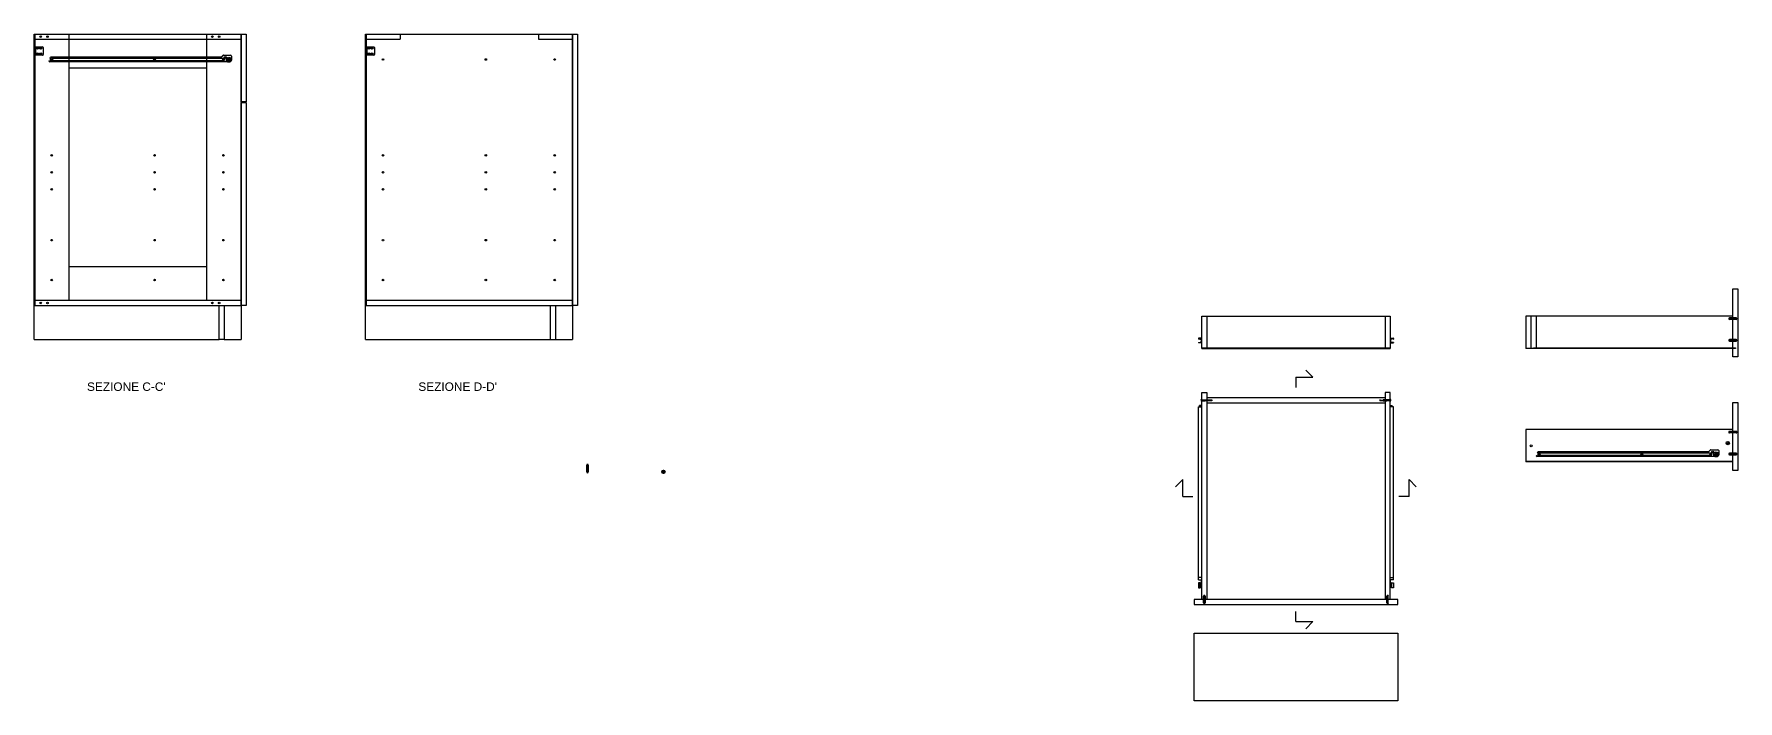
# Model space of a CAD drawing. Header units: millimetres. Extents: x 1119 to 3084, y 2048 to 2389.
# Drawn here: x 2582 to 3084, y 2096 to 2293 of the extents above; entities that cross this region are included whole.
import ezdxf

# ---------------------------------------------------------------- set-up
doc = ezdxf.new("R2010")
doc.units = ezdxf.units.MM
for name, color, linetype in [('ANNOTATION', 1, 'Continuous'), ('CASSETTI E ANTE', 150, 'Continuous'), ('CERNIERE E GIUNZIONI', 3, 'Continuous'), ('LINEE DI SEZIONE', 6, 'Continuous'), ('STRUTTURA', 7, 'Continuous')]:
    doc.layers.add(name, color=color, linetype=linetype)
doc.styles.get("Standard").update_dxf_attribs({"font": 'arial.ttf'})

msp = doc.modelspace()

# ---------------------------------------------------------------- linework, layer by layer
at = {"layer": 'CASSETTI E ANTE'}
for p, q in [((2642.87, 2292.59), (2644.37, 2292.59)), ((2642.87, 2272.59), (2642.87, 2292.59)), ((2644.37, 2292.59), (2644.37, 2272.59)), ((2740.5, 2292.59), (2742, 2292.59)), ((2740.5, 2212.59), (2740.5, 2292.59)), ((2742, 2292.59), (2742, 2212.59)), ((2644.37, 2272.59), (2642.87, 2272.59)), ((2642.87, 2212.59), (2642.87, 2272.39)), ((2642.87, 2272.39), (2644.37, 2272.39)), ((2644.37, 2272.39), (2644.37, 2212.59)), ((3082.46, 2217.46), (3083.96, 2217.46)), ((3082.46, 2200.16), (3082.46, 2217.46)), ((3083.96, 2217.46), (3083.96, 2197.46)), ((2644.37, 2212.59), (2642.87, 2212.59)), ((2742, 2212.59), (2740.5, 2212.59)), ((2925.97, 2199.96), (2925.97, 2209.46)), ((2925.97, 2209.46), (2981.47, 2209.46)), ((2927.47, 2209.46), (2927.47, 2200.16)), ((2979.97, 2209.46), (2979.97, 2200.16)), ((2981.47, 2209.46), (2981.47, 2199.96)), ((3082.46, 2209.46), (3021.46, 2209.46)), ((3021.46, 2209.46), (3021.46, 2199.96)), ((3022.96, 2209.46), (3022.96, 2199.96)), ((3024.46, 2209.46), (3024.46, 2200.16)), ((2925.97, 2200.16), (2981.47, 2200.16)), ((2925.97, 2199.96), (2981.47, 2199.96)), ((3083.21, 2199.96), (3021.46, 2199.96)), ((3023.71, 2200.16), (3083.21, 2200.16)), ((3023.71, 2200.16), (3023.71, 2199.96)), ((3082.46, 2197.46), (3082.46, 2199.96)), ((3083.21, 2200.16), (3083.21, 2199.96)), ((3083.96, 2197.46), (3082.46, 2197.46)), ((2925.97, 2125.92), (2925.97, 2186.92)), ((2925.97, 2186.92), (2927.47, 2186.92)), ((2927.47, 2186.92), (2927.47, 2125.92)), ((2979.97, 2185.42), (2927.47, 2185.42)), ((2981.47, 2186.92), (2979.97, 2186.92)), ((2979.97, 2186.92), (2979.97, 2125.92)), ((2981.47, 2125.92), (2981.47, 2186.92)), ((2927.47, 2183.92), (2979.97, 2183.92)), ((3082.46, 2164), (3082.46, 2184)), ((3082.46, 2184), (3083.96, 2184)), ((3083.96, 2184), (3083.96, 2164)), ((3082.46, 2176), (3021.46, 2176)), ((3021.46, 2176), (3021.46, 2166.5)), ((3021.46, 2166.7), (3082.46, 2166.7)), ((3082.46, 2166.5), (3021.46, 2166.5)), ((3083.96, 2164), (3082.46, 2164)), ((2983.72, 2125.92), (2923.72, 2125.92)), ((2923.72, 2125.92), (2923.72, 2124.42)), ((2923.72, 2124.42), (2983.72, 2124.42)), ((2983.72, 2124.42), (2983.72, 2125.92))]:
    msp.add_line(p, q, dxfattribs=at)
msp.add_lwpolyline([(2923.72, 2096.04), (2923.72, 2116.04), (2983.72, 2116.04), (2983.72, 2096.04)], close=True, dxfattribs=at)
at = {"layer": 'CERNIERE E GIUNZIONI'}
for p, q in [((2582.07, 2288.84), (2584.32, 2288.84)), ((2584.32, 2286.34), (2582.07, 2286.34)), ((2582.17, 2288.84), (2582.17, 2286.34)), ((2582.17, 2288.44), (2582.22, 2288.44)), ((2582.17, 2287.59), (2582.17, 2287.74)), ((2582.17, 2287.44), (2582.19, 2287.44)), ((2582.18, 2287.76), (2582.18, 2287.76)), ((2582.19, 2287.74), (2582.22, 2287.74)), ((2582.22, 2288.34), (2582.22, 2286.44)), ((2582.27, 2288.39), (2582.27, 2286.39)), ((2582.29, 2287.89), (2582.27, 2287.83)), ((2582.29, 2287.29), (2582.27, 2287.34)), ((2582.29, 2287.89), (2582.29, 2287.29)), ((2583.71, 2288.62), (2583.64, 2288.54)), ((2583.64, 2288.54), (2583.75, 2288.44)), ((2583.64, 2288.54), (2583.82, 2288.44)), ((2583.64, 2288.33), (2583.75, 2288.44)), ((2583.64, 2288.33), (2583.82, 2288.44)), ((2583.71, 2288.26), (2583.64, 2288.33)), ((2583.71, 2286.92), (2583.64, 2286.84)), ((2583.64, 2286.84), (2583.75, 2286.74)), ((2583.64, 2286.84), (2583.82, 2286.74)), ((2583.64, 2286.63), (2583.75, 2286.74)), ((2583.64, 2286.63), (2583.82, 2286.74)), ((2583.71, 2286.56), (2583.64, 2286.63)), ((2583.71, 2288.62), (2583.82, 2288.51)), ((2583.71, 2288.62), (2583.82, 2288.44)), ((2583.82, 2288.44), (2583.71, 2288.26)), ((2583.71, 2288.26), (2583.82, 2288.37)), ((2583.71, 2286.92), (2583.82, 2286.81)), ((2583.82, 2286.74), (2583.71, 2286.92)), ((2583.71, 2286.56), (2583.82, 2286.74)), ((2583.71, 2286.56), (2583.82, 2286.67)), ((2583.75, 2288.44), (2583.82, 2288.44)), ((2583.75, 2286.74), (2583.82, 2286.74)), ((2583.82, 2288.51), (2583.92, 2288.62)), ((2583.92, 2288.62), (2583.82, 2288.44)), ((2583.82, 2288.44), (2583.99, 2288.54)), ((2583.82, 2288.51), (2583.82, 2288.37)), ((2583.82, 2288.44), (2583.99, 2288.33)), ((2583.82, 2288.44), (2583.92, 2288.26)), ((2583.82, 2288.44), (2583.89, 2288.44)), ((2583.82, 2288.37), (2583.92, 2288.26)), ((2583.82, 2286.81), (2583.92, 2286.92)), ((2583.82, 2286.74), (2583.92, 2286.92)), ((2583.82, 2286.74), (2583.99, 2286.84)), ((2583.82, 2286.67), (2583.82, 2286.81)), ((2583.92, 2286.56), (2583.82, 2286.74)), ((2583.82, 2286.74), (2583.99, 2286.63)), ((2583.82, 2286.74), (2583.89, 2286.74)), ((2583.82, 2286.67), (2583.92, 2286.56)), ((2583.89, 2288.44), (2583.99, 2288.54)), ((2583.89, 2288.44), (2583.99, 2288.33)), ((2583.89, 2286.74), (2583.99, 2286.84)), ((2583.89, 2286.74), (2583.99, 2286.63)), ((2583.92, 2288.62), (2583.99, 2288.54)), ((2583.92, 2288.26), (2583.99, 2288.33)), ((2583.92, 2286.92), (2583.99, 2286.84)), ((2583.92, 2286.56), (2583.99, 2286.63)), ((2584.57, 2288.59), (2584.57, 2286.59)), ((2586.3, 2284.69), (2586.23, 2284.62)), ((2586.23, 2284.62), (2586.47, 2284.38)), ((2586.52, 2284.48), (2586.3, 2284.69)), ((2586.57, 2285.55), (2586.71, 2285.8)), ((2586.65, 2285.5), (2586.57, 2285.55)), ((2586.77, 2285.7), (2586.65, 2285.5)), ((2586.65, 2285.5), (2586.65, 2284.48)), ((2636.96, 2285.8), (2586.71, 2285.8)), ((2636.96, 2285.7), (2586.77, 2285.7)), ((2586.96, 2285.27), (2586.89, 2285.19)), ((2586.89, 2285.19), (2587, 2285.09)), ((2586.89, 2285.19), (2587.07, 2285.09)), ((2586.89, 2284.98), (2587, 2285.09)), ((2586.89, 2284.98), (2587.07, 2285.09)), ((2586.96, 2284.91), (2586.89, 2284.98)), ((2586.96, 2285.27), (2587.07, 2285.16)), ((2587.07, 2285.09), (2586.96, 2285.27)), ((2586.96, 2284.91), (2587.07, 2285.09)), ((2586.96, 2284.91), (2587.07, 2285.02)), ((2587, 2285.09), (2587.07, 2285.09)), ((2637.67, 2285.39), (2587.07, 2285.39)), ((2587.07, 2285.16), (2587.17, 2285.27)), ((2587.07, 2285.09), (2587.17, 2285.27)), ((2587.07, 2285.09), (2587.24, 2285.19)), ((2587.07, 2285.02), (2587.07, 2285.16)), ((2587.17, 2284.91), (2587.07, 2285.09)), ((2587.07, 2285.09), (2587.24, 2284.98)), ((2587.07, 2285.09), (2587.14, 2285.09)), ((2587.07, 2285.02), (2587.17, 2284.91)), ((2587.07, 2284.79), (2637.67, 2284.79)), ((2587.14, 2285.09), (2587.24, 2285.19)), ((2587.14, 2285.09), (2587.24, 2284.98)), ((2587.17, 2285.27), (2587.24, 2285.19)), ((2587.17, 2284.91), (2587.24, 2284.98)), ((2617.26, 2285.27), (2617.19, 2285.19)), ((2617.19, 2285.19), (2617.3, 2285.09)), ((2617.19, 2285.19), (2617.37, 2285.09)), ((2617.19, 2284.98), (2617.3, 2285.09)), ((2617.19, 2284.98), (2617.37, 2285.09)), ((2617.26, 2284.91), (2617.19, 2284.98)), ((2617.26, 2285.27), (2617.37, 2285.16)), ((2617.37, 2285.09), (2617.26, 2285.27)), ((2617.26, 2284.91), (2617.37, 2285.09)), ((2617.26, 2284.91), (2617.37, 2285.02)), ((2617.3, 2285.09), (2617.37, 2285.09)), ((2617.37, 2285.16), (2617.47, 2285.27)), ((2617.37, 2285.09), (2617.47, 2285.27)), ((2617.37, 2285.09), (2617.54, 2285.19)), ((2617.37, 2285.02), (2617.37, 2285.16)), ((2617.47, 2284.91), (2617.37, 2285.09)), ((2617.37, 2285.09), (2617.54, 2284.98)), ((2617.37, 2285.09), (2617.44, 2285.09)), ((2617.37, 2285.02), (2617.47, 2284.91)), ((2617.44, 2285.09), (2617.54, 2285.19)), ((2617.44, 2285.09), (2617.54, 2284.98)), ((2617.47, 2285.27), (2617.54, 2285.19)), ((2617.47, 2284.91), (2617.54, 2284.98)), ((2637.45, 2286.29), (2636.96, 2285.8)), ((2636.96, 2285.7), (2637.03, 2285.72)), ((2637.03, 2285.72), (2637.52, 2286.21)), ((2637.56, 2285.27), (2637.49, 2285.19)), ((2637.49, 2285.19), (2637.6, 2285.09)), ((2637.49, 2285.19), (2637.67, 2285.09)), ((2637.49, 2284.98), (2637.6, 2285.09)), ((2637.49, 2284.98), (2637.67, 2285.09)), ((2637.56, 2284.91), (2637.49, 2284.98)), ((2637.56, 2285.27), (2637.67, 2285.16)), ((2637.67, 2285.09), (2637.56, 2285.27)), ((2637.56, 2284.91), (2637.67, 2285.09)), ((2637.56, 2284.91), (2637.67, 2285.02)), ((2637.6, 2285.09), (2637.67, 2285.09)), ((2637.65, 2286.36), (2639.78, 2286.36)), ((2637.65, 2286.36), (2637.65, 2286.26)), ((2637.67, 2285.16), (2637.77, 2285.27)), ((2637.67, 2285.09), (2637.77, 2285.27)), ((2637.67, 2285.09), (2637.84, 2285.19)), ((2637.67, 2285.02), (2637.67, 2285.16)), ((2637.77, 2284.91), (2637.67, 2285.09)), ((2637.67, 2285.09), (2637.84, 2284.98)), ((2637.67, 2285.09), (2637.74, 2285.09)), ((2637.67, 2285.02), (2637.77, 2284.91)), ((2637.74, 2285.09), (2637.84, 2285.19)), ((2637.74, 2285.09), (2637.84, 2284.98)), ((2637.77, 2285.27), (2637.84, 2285.19)), ((2637.77, 2284.91), (2637.84, 2284.98)), ((2640.03, 2286.11), (2640.03, 2285.02)), ((2679.7, 2288.84), (2681.95, 2288.84)), ((2681.95, 2286.34), (2679.7, 2286.34)), ((2679.8, 2288.84), (2679.8, 2286.34)), ((2679.8, 2288.44), (2679.85, 2288.44)), ((2679.8, 2287.59), (2679.8, 2287.74)), ((2679.8, 2287.44), (2679.82, 2287.44)), ((2679.81, 2287.76), (2679.81, 2287.76)), ((2679.82, 2287.74), (2679.85, 2287.74)), ((2679.85, 2288.34), (2679.85, 2286.44)), ((2679.9, 2288.39), (2679.9, 2286.39)), ((2679.92, 2287.89), (2679.9, 2287.83)), ((2679.92, 2287.29), (2679.9, 2287.34)), ((2679.92, 2287.89), (2679.92, 2287.29)), ((2681.34, 2288.62), (2681.27, 2288.54)), ((2681.27, 2288.54), (2681.38, 2288.44)), ((2681.27, 2288.54), (2681.45, 2288.44)), ((2681.27, 2288.33), (2681.38, 2288.44)), ((2681.27, 2288.33), (2681.45, 2288.44)), ((2681.34, 2288.26), (2681.27, 2288.33)), ((2681.34, 2286.92), (2681.27, 2286.84)), ((2681.27, 2286.84), (2681.38, 2286.74)), ((2681.27, 2286.84), (2681.45, 2286.74)), ((2681.27, 2286.63), (2681.38, 2286.74)), ((2681.27, 2286.63), (2681.45, 2286.74)), ((2681.34, 2286.56), (2681.27, 2286.63)), ((2681.34, 2288.62), (2681.45, 2288.51)), ((2681.34, 2288.62), (2681.45, 2288.44)), ((2681.45, 2288.44), (2681.34, 2288.26)), ((2681.34, 2288.26), (2681.45, 2288.37)), ((2681.34, 2286.92), (2681.45, 2286.81)), ((2681.45, 2286.74), (2681.34, 2286.92)), ((2681.34, 2286.56), (2681.45, 2286.74)), ((2681.34, 2286.56), (2681.45, 2286.67)), ((2681.38, 2288.44), (2681.45, 2288.44)), ((2681.38, 2286.74), (2681.45, 2286.74)), ((2681.45, 2288.51), (2681.55, 2288.62)), ((2681.55, 2288.62), (2681.45, 2288.44)), ((2681.45, 2288.44), (2681.62, 2288.54)), ((2681.45, 2288.51), (2681.45, 2288.37)), ((2681.45, 2288.44), (2681.62, 2288.33)), ((2681.45, 2288.44), (2681.55, 2288.26)), ((2681.45, 2288.44), (2681.52, 2288.44)), ((2681.45, 2288.37), (2681.55, 2288.26)), ((2681.45, 2286.81), (2681.55, 2286.92)), ((2681.45, 2286.74), (2681.55, 2286.92)), ((2681.45, 2286.74), (2681.62, 2286.84)), ((2681.45, 2286.67), (2681.45, 2286.81)), ((2681.55, 2286.56), (2681.45, 2286.74)), ((2681.45, 2286.74), (2681.62, 2286.63)), ((2681.45, 2286.74), (2681.52, 2286.74)), ((2681.45, 2286.67), (2681.55, 2286.56)), ((2681.52, 2288.44), (2681.62, 2288.54)), ((2681.52, 2288.44), (2681.62, 2288.33)), ((2681.52, 2286.74), (2681.62, 2286.84)), ((2681.52, 2286.74), (2681.62, 2286.63)), ((2681.55, 2288.62), (2681.62, 2288.54)), ((2681.55, 2288.26), (2681.62, 2288.33)), ((2681.55, 2286.92), (2681.62, 2286.84)), ((2681.55, 2286.56), (2681.62, 2286.63)), ((2682.2, 2288.59), (2682.2, 2286.59)), ((2638.89, 2284.38), (2586.47, 2284.38)), ((2637.97, 2284.48), (2586.52, 2284.48)), ((2637.97, 2284.38), (2637.97, 2284.48)), ((3081.46, 2208.94), (3083.46, 2208.94)), ((3083.46, 2208.91), (3081.46, 2208.91)), ((3083.46, 2208.89), (3081.46, 2208.89)), ((3083.46, 2208.84), (3081.46, 2208.84)), ((3083.46, 2208.76), (3081.46, 2208.76)), ((3083.46, 2208.66), (3081.46, 2208.66)), ((3083.46, 2208.59), (3081.46, 2208.59)), ((3083.46, 2208.54), (3081.46, 2208.54)), ((3083.46, 2208.51), (3081.46, 2208.51)), ((3083.46, 2208.49), (3081.46, 2208.49)), ((2924.97, 2202.86), (2924.97, 2202.67)), ((2925.07, 2202.67), (2924.97, 2202.67)), ((2924.97, 2201.65), (2925.82, 2201.65)), ((2924.97, 2201.65), (2924.97, 2201.55)), ((2925.87, 2201.55), (2924.97, 2201.55)), ((2925.87, 2202.96), (2925.07, 2202.96)), ((2925.07, 2202.76), (2925.07, 2202.67)), ((2925.17, 2202.86), (2925.82, 2202.86)), ((2925.32, 2202.86), (2925.32, 2202.67)), ((2925.32, 2202.67), (2925.82, 2202.67)), ((2925.82, 2202.86), (2925.82, 2202.55)), ((2925.82, 2201.65), (2925.82, 2201.95)), ((2981.57, 2202.96), (2982.37, 2202.96)), ((2981.57, 2201.55), (2982.47, 2201.55)), ((2982.27, 2202.86), (2981.62, 2202.86)), ((2981.62, 2202.86), (2981.62, 2202.55)), ((2982.12, 2202.67), (2981.62, 2202.67)), ((2981.62, 2201.65), (2981.62, 2201.95)), ((2982.47, 2201.65), (2981.62, 2201.65)), ((2982.12, 2202.86), (2982.12, 2202.67)), ((2982.37, 2202.76), (2982.37, 2202.67)), ((2982.37, 2202.67), (2982.47, 2202.67)), ((2982.47, 2202.86), (2982.47, 2202.67)), ((2982.47, 2201.65), (2982.47, 2201.55)), ((3083.46, 2202.54), (3081.46, 2202.54)), ((3083.46, 2202.51), (3081.46, 2202.51)), ((3083.46, 2202.49), (3081.46, 2202.49)), ((3083.46, 2202.44), (3081.46, 2202.44)), ((3083.46, 2202.36), (3081.46, 2202.36)), ((3083.46, 2202.26), (3081.46, 2202.26)), ((3083.46, 2202.19), (3081.46, 2202.19)), ((3083.46, 2202.14), (3081.46, 2202.14)), ((3083.46, 2202.11), (3081.46, 2202.11)), ((3081.46, 2202.09), (3083.46, 2202.09)), ((2925.97, 2184.37), (2925.97, 2184.97)), ((2925.97, 2184.82), (2926.97, 2184.82)), ((2925.97, 2184.52), (2926.97, 2184.52)), ((2926.97, 2184.52), (2926.97, 2184.82)), ((2926.97, 2184.82), (2927.02, 2184.82)), ((2928.92, 2184.72), (2926.97, 2184.72)), ((2928.92, 2184.67), (2926.97, 2184.67)), ((2928.92, 2184.62), (2926.97, 2184.62)), ((2927.02, 2184.52), (2926.97, 2184.52)), ((2927.02, 2184.82), (2927.02, 2184.72)), ((2927.02, 2184.52), (2927.02, 2184.62)), ((2927.07, 2184.82), (2927.07, 2184.72)), ((2927.07, 2184.82), (2927.12, 2184.82)), ((2927.07, 2184.52), (2927.07, 2184.62)), ((2927.12, 2184.52), (2927.07, 2184.52)), ((2927.12, 2184.82), (2927.12, 2184.72)), ((2927.12, 2184.52), (2927.12, 2184.62)), ((2927.17, 2184.82), (2927.17, 2184.72)), ((2927.17, 2184.82), (2927.22, 2184.82)), ((2927.17, 2184.52), (2927.17, 2184.62)), ((2927.22, 2184.52), (2927.17, 2184.52)), ((2927.22, 2184.82), (2927.22, 2184.72)), ((2927.22, 2184.52), (2927.22, 2184.62)), ((2927.27, 2184.82), (2927.27, 2184.72)), ((2927.27, 2184.82), (2927.32, 2184.82)), ((2927.27, 2184.52), (2927.27, 2184.62)), ((2927.32, 2184.52), (2927.27, 2184.52)), ((2927.32, 2184.82), (2927.32, 2184.72)), ((2927.32, 2184.52), (2927.32, 2184.62)), ((2927.37, 2184.82), (2927.37, 2184.72)), ((2927.37, 2184.82), (2927.42, 2184.82)), ((2927.37, 2184.52), (2927.37, 2184.62)), ((2927.42, 2184.52), (2927.37, 2184.52)), ((2927.42, 2184.82), (2927.42, 2184.72)), ((2927.42, 2184.52), (2927.42, 2184.62)), ((2927.47, 2184.82), (2927.47, 2184.72)), ((2927.47, 2184.82), (2927.52, 2184.82)), ((2927.47, 2184.52), (2927.47, 2184.62)), ((2927.52, 2184.52), (2927.47, 2184.52)), ((2927.52, 2184.82), (2927.52, 2184.72)), ((2927.52, 2184.52), (2927.52, 2184.62)), ((2927.57, 2184.82), (2927.57, 2184.72)), ((2927.57, 2184.82), (2927.62, 2184.82)), ((2927.57, 2184.52), (2927.57, 2184.62)), ((2927.62, 2184.52), (2927.57, 2184.52)), ((2927.62, 2184.82), (2927.62, 2184.72)), ((2927.62, 2184.52), (2927.62, 2184.62)), ((2927.67, 2184.82), (2927.67, 2184.72)), ((2927.67, 2184.82), (2927.72, 2184.82)), ((2927.67, 2184.52), (2927.67, 2184.62)), ((2927.72, 2184.52), (2927.67, 2184.52)), ((2927.72, 2184.82), (2927.72, 2184.72)), ((2927.72, 2184.52), (2927.72, 2184.62)), ((2927.77, 2184.82), (2927.77, 2184.72)), ((2927.77, 2184.82), (2927.82, 2184.82)), ((2927.77, 2184.52), (2927.77, 2184.62)), ((2927.82, 2184.52), (2927.77, 2184.52)), ((2927.82, 2184.82), (2927.82, 2184.72)), ((2927.82, 2184.52), (2927.82, 2184.62)), ((2927.87, 2184.82), (2927.87, 2184.72)), ((2927.87, 2184.82), (2927.92, 2184.82)), ((2927.87, 2184.52), (2927.87, 2184.62)), ((2927.92, 2184.52), (2927.87, 2184.52)), ((2927.92, 2184.82), (2927.92, 2184.72)), ((2927.92, 2184.52), (2927.92, 2184.62)), ((2927.97, 2184.82), (2927.97, 2184.72)), ((2927.97, 2184.82), (2928.02, 2184.82)), ((2927.97, 2184.52), (2927.97, 2184.62)), ((2928.02, 2184.52), (2927.97, 2184.52)), ((2928.02, 2184.82), (2928.02, 2184.72)), ((2928.02, 2184.52), (2928.02, 2184.62)), ((2928.07, 2184.82), (2928.07, 2184.72)), ((2928.07, 2184.82), (2928.12, 2184.82)), ((2928.07, 2184.52), (2928.07, 2184.62)), ((2928.12, 2184.52), (2928.07, 2184.52)), ((2928.12, 2184.82), (2928.12, 2184.72)), ((2928.12, 2184.52), (2928.12, 2184.62)), ((2928.17, 2184.82), (2928.17, 2184.72)), ((2928.17, 2184.82), (2928.22, 2184.82)), ((2928.17, 2184.52), (2928.17, 2184.62)), ((2928.22, 2184.52), (2928.17, 2184.52)), ((2928.22, 2184.82), (2928.22, 2184.72)), ((2928.22, 2184.52), (2928.22, 2184.62)), ((2928.27, 2184.82), (2928.27, 2184.72)), ((2928.27, 2184.82), (2928.32, 2184.82)), ((2928.27, 2184.52), (2928.27, 2184.62)), ((2928.32, 2184.52), (2928.27, 2184.52)), ((2928.32, 2184.82), (2928.32, 2184.72)), ((2928.32, 2184.52), (2928.32, 2184.62)), ((2928.37, 2184.82), (2928.37, 2184.72)), ((2928.37, 2184.82), (2928.42, 2184.82)), ((2928.37, 2184.52), (2928.37, 2184.62)), ((2928.42, 2184.52), (2928.37, 2184.52)), ((2928.42, 2184.82), (2928.42, 2184.72)), ((2928.42, 2184.52), (2928.42, 2184.62)), ((2928.47, 2184.82), (2928.47, 2184.72)), ((2928.47, 2184.82), (2928.52, 2184.82)), ((2928.47, 2184.52), (2928.47, 2184.62)), ((2928.52, 2184.52), (2928.47, 2184.52)), ((2928.52, 2184.82), (2928.52, 2184.72)), ((2928.52, 2184.52), (2928.52, 2184.62)), ((2928.57, 2184.82), (2928.57, 2184.72)), ((2928.57, 2184.82), (2928.62, 2184.82)), ((2928.57, 2184.52), (2928.57, 2184.62)), ((2928.62, 2184.52), (2928.57, 2184.52)), ((2928.62, 2184.82), (2928.62, 2184.72)), ((2928.62, 2184.52), (2928.62, 2184.62)), ((2928.67, 2184.82), (2928.67, 2184.72)), ((2928.67, 2184.82), (2928.72, 2184.82)), ((2928.67, 2184.52), (2928.67, 2184.62)), ((2928.72, 2184.52), (2928.67, 2184.52)), ((2928.72, 2184.82), (2928.72, 2184.72)), ((2928.72, 2184.52), (2928.72, 2184.62)), ((2928.77, 2184.82), (2928.77, 2184.72)), ((2928.77, 2184.82), (2928.82, 2184.82)), ((2928.77, 2184.52), (2928.77, 2184.62)), ((2928.82, 2184.52), (2928.77, 2184.52)), ((2928.82, 2184.82), (2928.82, 2184.72)), ((2928.82, 2184.52), (2928.82, 2184.62)), ((2928.87, 2184.82), (2928.87, 2184.72)), ((2928.87, 2184.82), (2928.92, 2184.82)), ((2928.87, 2184.52), (2928.87, 2184.62)), ((2928.92, 2184.52), (2928.87, 2184.52)), ((2928.92, 2184.82), (2928.97, 2184.77)), ((2928.92, 2184.82), (2928.92, 2184.52)), ((2928.92, 2184.52), (2928.97, 2184.57)), ((2928.97, 2184.77), (2928.97, 2184.57)), ((2978.52, 2184.82), (2978.47, 2184.77)), ((2978.47, 2184.77), (2978.47, 2184.57)), ((2978.52, 2184.52), (2978.47, 2184.57)), ((2978.57, 2184.82), (2978.52, 2184.82)), ((2978.52, 2184.82), (2978.52, 2184.52)), ((2978.52, 2184.72), (2980.47, 2184.72)), ((2978.52, 2184.67), (2980.47, 2184.67)), ((2978.52, 2184.62), (2980.47, 2184.62)), ((2978.52, 2184.52), (2978.57, 2184.52)), ((2978.57, 2184.82), (2978.57, 2184.72)), ((2978.57, 2184.52), (2978.57, 2184.62)), ((2978.67, 2184.82), (2978.62, 2184.82)), ((2978.62, 2184.82), (2978.62, 2184.72)), ((2978.62, 2184.52), (2978.62, 2184.62)), ((2978.62, 2184.52), (2978.67, 2184.52)), ((2978.67, 2184.82), (2978.67, 2184.72)), ((2978.67, 2184.52), (2978.67, 2184.62)), ((2978.77, 2184.82), (2978.72, 2184.82)), ((2978.72, 2184.82), (2978.72, 2184.72)), ((2978.72, 2184.52), (2978.72, 2184.62)), ((2978.72, 2184.52), (2978.77, 2184.52)), ((2978.77, 2184.82), (2978.77, 2184.72)), ((2978.77, 2184.52), (2978.77, 2184.62)), ((2978.87, 2184.82), (2978.82, 2184.82)), ((2978.82, 2184.82), (2978.82, 2184.72)), ((2978.82, 2184.52), (2978.82, 2184.62)), ((2978.82, 2184.52), (2978.87, 2184.52)), ((2978.87, 2184.82), (2978.87, 2184.72)), ((2978.87, 2184.52), (2978.87, 2184.62)), ((2978.97, 2184.82), (2978.92, 2184.82)), ((2978.92, 2184.82), (2978.92, 2184.72)), ((2978.92, 2184.52), (2978.92, 2184.62)), ((2978.92, 2184.52), (2978.97, 2184.52)), ((2978.97, 2184.82), (2978.97, 2184.72)), ((2978.97, 2184.52), (2978.97, 2184.62)), ((2979.07, 2184.82), (2979.02, 2184.82)), ((2979.02, 2184.82), (2979.02, 2184.72)), ((2979.02, 2184.52), (2979.02, 2184.62)), ((2979.02, 2184.52), (2979.07, 2184.52)), ((2979.07, 2184.82), (2979.07, 2184.72)), ((2979.07, 2184.52), (2979.07, 2184.62)), ((2979.17, 2184.82), (2979.12, 2184.82)), ((2979.12, 2184.82), (2979.12, 2184.72)), ((2979.12, 2184.52), (2979.12, 2184.62)), ((2979.12, 2184.52), (2979.17, 2184.52)), ((2979.17, 2184.82), (2979.17, 2184.72)), ((2979.17, 2184.52), (2979.17, 2184.62)), ((2979.27, 2184.82), (2979.22, 2184.82)), ((2979.22, 2184.82), (2979.22, 2184.72)), ((2979.22, 2184.52), (2979.22, 2184.62)), ((2979.22, 2184.52), (2979.27, 2184.52)), ((2979.27, 2184.82), (2979.27, 2184.72)), ((2979.27, 2184.52), (2979.27, 2184.62)), ((2979.37, 2184.82), (2979.32, 2184.82)), ((2979.32, 2184.82), (2979.32, 2184.72)), ((2979.32, 2184.52), (2979.32, 2184.62)), ((2979.32, 2184.52), (2979.37, 2184.52)), ((2979.37, 2184.82), (2979.37, 2184.72)), ((2979.37, 2184.52), (2979.37, 2184.62)), ((2979.47, 2184.82), (2979.42, 2184.82)), ((2979.42, 2184.82), (2979.42, 2184.72)), ((2979.42, 2184.52), (2979.42, 2184.62)), ((2979.42, 2184.52), (2979.47, 2184.52)), ((2979.47, 2184.82), (2979.47, 2184.72)), ((2979.47, 2184.52), (2979.47, 2184.62)), ((2979.57, 2184.82), (2979.52, 2184.82)), ((2979.52, 2184.82), (2979.52, 2184.72)), ((2979.52, 2184.52), (2979.52, 2184.62)), ((2979.52, 2184.52), (2979.57, 2184.52)), ((2979.57, 2184.82), (2979.57, 2184.72)), ((2979.57, 2184.52), (2979.57, 2184.62)), ((2979.67, 2184.82), (2979.62, 2184.82)), ((2979.62, 2184.82), (2979.62, 2184.72)), ((2979.62, 2184.52), (2979.62, 2184.62)), ((2979.62, 2184.52), (2979.67, 2184.52)), ((2979.67, 2184.82), (2979.67, 2184.72)), ((2979.67, 2184.52), (2979.67, 2184.62)), ((2979.77, 2184.82), (2979.72, 2184.82)), ((2979.72, 2184.82), (2979.72, 2184.72)), ((2979.72, 2184.52), (2979.72, 2184.62)), ((2979.72, 2184.52), (2979.77, 2184.52)), ((2979.77, 2184.82), (2979.77, 2184.72)), ((2979.77, 2184.52), (2979.77, 2184.62)), ((2979.87, 2184.82), (2979.82, 2184.82)), ((2979.82, 2184.82), (2979.82, 2184.72)), ((2979.82, 2184.52), (2979.82, 2184.62)), ((2979.82, 2184.52), (2979.87, 2184.52)), ((2979.87, 2184.82), (2979.87, 2184.72)), ((2979.87, 2184.52), (2979.87, 2184.62)), ((2979.97, 2184.82), (2979.92, 2184.82)), ((2979.92, 2184.82), (2979.92, 2184.72)), ((2979.92, 2184.52), (2979.92, 2184.62)), ((2979.92, 2184.52), (2979.97, 2184.52)), ((2979.97, 2184.82), (2979.97, 2184.72)), ((2979.97, 2184.52), (2979.97, 2184.62)), ((2980.07, 2184.82), (2980.02, 2184.82)), ((2980.02, 2184.82), (2980.02, 2184.72)), ((2980.02, 2184.52), (2980.02, 2184.62)), ((2980.02, 2184.52), (2980.07, 2184.52)), ((2980.07, 2184.82), (2980.07, 2184.72)), ((2980.07, 2184.52), (2980.07, 2184.62)), ((2980.17, 2184.82), (2980.12, 2184.82)), ((2980.12, 2184.82), (2980.12, 2184.72)), ((2980.12, 2184.52), (2980.12, 2184.62)), ((2980.12, 2184.52), (2980.17, 2184.52)), ((2980.17, 2184.82), (2980.17, 2184.72)), ((2980.17, 2184.52), (2980.17, 2184.62)), ((2980.27, 2184.82), (2980.22, 2184.82)), ((2980.22, 2184.82), (2980.22, 2184.72)), ((2980.22, 2184.52), (2980.22, 2184.62)), ((2980.22, 2184.52), (2980.27, 2184.52)), ((2980.27, 2184.82), (2980.27, 2184.72)), ((2980.27, 2184.52), (2980.27, 2184.62)), ((2980.37, 2184.82), (2980.32, 2184.82)), ((2980.32, 2184.82), (2980.32, 2184.72)), ((2980.32, 2184.52), (2980.32, 2184.62)), ((2980.32, 2184.52), (2980.37, 2184.52)), ((2980.37, 2184.82), (2980.37, 2184.72)), ((2980.37, 2184.52), (2980.37, 2184.62)), ((2980.47, 2184.82), (2980.42, 2184.82)), ((2980.42, 2184.82), (2980.42, 2184.72)), ((2980.42, 2184.52), (2980.42, 2184.62)), ((2980.42, 2184.52), (2980.47, 2184.52)), ((2981.47, 2184.82), (2980.47, 2184.82)), ((2980.47, 2184.52), (2980.47, 2184.82)), ((2981.47, 2184.52), (2980.47, 2184.52)), ((2981.47, 2184.37), (2981.47, 2184.97)), ((2981.47, 2184.37), (2981.47, 2184.97)), ((2924.97, 2131.74), (2924.97, 2182.69)), ((2924.97, 2182.69), (2925.97, 2182.69)), ((2925.32, 2182.69), (2925.32, 2183.16)), ((2925.97, 2183.16), (2925.32, 2183.16)), ((2925.97, 2183.09), (2925.32, 2183.09)), ((2925.97, 2182.88), (2925.32, 2182.88)), ((2925.32, 2182.83), (2925.97, 2182.83)), ((2925.97, 2129.36), (2925.97, 2183.16)), ((2981.47, 2183.16), (2982.12, 2183.16)), ((2981.47, 2129.36), (2981.47, 2183.16)), ((2981.47, 2183.09), (2982.12, 2183.09)), ((2981.47, 2182.88), (2982.12, 2182.88)), ((2982.12, 2182.83), (2981.47, 2182.83)), ((2982.47, 2182.69), (2981.47, 2182.69)), ((2982.12, 2182.69), (2982.12, 2183.16)), ((2982.47, 2131.74), (2982.47, 2182.69)), ((3081.46, 2175.47), (3083.46, 2175.47)), ((3083.46, 2175.45), (3081.46, 2175.45)), ((3083.46, 2175.42), (3081.46, 2175.42)), ((3083.46, 2175.37), (3081.46, 2175.37)), ((3083.46, 2175.3), (3081.46, 2175.3)), ((3083.46, 2175.2), (3081.46, 2175.2)), ((3083.46, 2175.12), (3081.46, 2175.12)), ((3083.46, 2175.07), (3081.46, 2175.07)), ((3083.46, 2175.05), (3081.46, 2175.05)), ((3083.46, 2175.02), (3081.46, 2175.02)), ((3024.87, 2169.25), (3025.01, 2169.5)), ((3024.95, 2169.2), (3024.87, 2169.25)), ((3025.07, 2169.4), (3024.95, 2169.2)), ((3024.95, 2169.2), (3024.95, 2168.18)), ((3075.26, 2169.5), (3025.01, 2169.5)), ((3075.26, 2169.4), (3025.07, 2169.4)), ((3075.97, 2169.09), (3025.37, 2169.09)), ((3075.75, 2169.99), (3075.26, 2169.5)), ((3075.26, 2169.4), (3075.33, 2169.42)), ((3075.33, 2169.42), (3075.82, 2169.91)), ((3075.96, 2170.06), (3078.08, 2170.06)), ((3075.96, 2170.06), (3075.96, 2169.96)), ((3078.33, 2169.81), (3078.33, 2168.72)), ((3080.76, 2171.91), (3081.09, 2172.25)), ((3080.83, 2171.84), (3081.16, 2172.18)), ((3081.26, 2172.35), (3081.14, 2172.3)), ((3081.14, 2172.3), (3081.21, 2172.23)), ((3081.26, 2172.35), (3081.21, 2172.23)), ((3083.46, 2169.07), (3081.46, 2169.07)), ((2744.73, 2163.53), (2744.73, 2165.53)), ((2744.75, 2163.53), (2744.75, 2165.53)), ((2744.78, 2163.53), (2744.78, 2165.53)), ((2744.83, 2163.53), (2744.83, 2165.53)), ((2744.9, 2163.53), (2744.9, 2165.53)), ((2745, 2163.53), (2745, 2165.53)), ((2745.08, 2163.53), (2745.08, 2165.53)), ((2745.13, 2163.53), (2745.13, 2165.53)), ((2745.15, 2163.53), (2745.15, 2165.53)), ((2745.18, 2165.53), (2745.18, 2163.53)), ((3024.61, 2168.39), (3024.54, 2168.32)), ((3024.54, 2168.32), (3024.78, 2168.08)), ((3024.82, 2168.18), (3024.61, 2168.39)), ((3077.19, 2168.08), (3024.78, 2168.08)), ((3076.27, 2168.18), (3024.82, 2168.18)), ((3025.26, 2168.97), (3025.19, 2168.89)), ((3025.19, 2168.89), (3025.3, 2168.79)), ((3025.19, 2168.89), (3025.37, 2168.79)), ((3025.19, 2168.68), (3025.3, 2168.79)), ((3025.19, 2168.68), (3025.37, 2168.79)), ((3025.26, 2168.61), (3025.19, 2168.68)), ((3025.26, 2168.97), (3025.37, 2168.86)), ((3025.37, 2168.79), (3025.26, 2168.97)), ((3025.26, 2168.61), (3025.37, 2168.79)), ((3025.26, 2168.61), (3025.37, 2168.72)), ((3025.3, 2168.79), (3025.37, 2168.79)), ((3025.37, 2168.86), (3025.47, 2168.97)), ((3025.37, 2168.79), (3025.47, 2168.97)), ((3025.37, 2168.79), (3025.54, 2168.89)), ((3025.37, 2168.72), (3025.37, 2168.86)), ((3025.47, 2168.61), (3025.37, 2168.79)), ((3025.37, 2168.79), (3025.54, 2168.68)), ((3025.37, 2168.79), (3025.44, 2168.79)), ((3025.37, 2168.72), (3025.47, 2168.61)), ((3025.37, 2168.49), (3075.97, 2168.49)), ((3025.44, 2168.79), (3025.54, 2168.89)), ((3025.44, 2168.79), (3025.54, 2168.68)), ((3025.47, 2168.97), (3025.54, 2168.89)), ((3025.47, 2168.61), (3025.54, 2168.68)), ((3055.56, 2168.97), (3055.49, 2168.89)), ((3055.49, 2168.89), (3055.6, 2168.79)), ((3055.49, 2168.89), (3055.67, 2168.79)), ((3055.49, 2168.68), (3055.6, 2168.79)), ((3055.49, 2168.68), (3055.67, 2168.79)), ((3055.56, 2168.61), (3055.49, 2168.68)), ((3055.56, 2168.97), (3055.67, 2168.86)), ((3055.67, 2168.79), (3055.56, 2168.97)), ((3055.56, 2168.61), (3055.67, 2168.79)), ((3055.56, 2168.61), (3055.67, 2168.72)), ((3055.6, 2168.79), (3055.67, 2168.79)), ((3055.67, 2168.86), (3055.77, 2168.97)), ((3055.67, 2168.79), (3055.77, 2168.97)), ((3055.67, 2168.79), (3055.84, 2168.89)), ((3055.67, 2168.72), (3055.67, 2168.86)), ((3055.77, 2168.61), (3055.67, 2168.79)), ((3055.67, 2168.79), (3055.84, 2168.68)), ((3055.67, 2168.79), (3055.74, 2168.79)), ((3055.67, 2168.72), (3055.77, 2168.61)), ((3055.74, 2168.79), (3055.84, 2168.89)), ((3055.74, 2168.79), (3055.84, 2168.68)), ((3055.77, 2168.97), (3055.84, 2168.89)), ((3055.77, 2168.61), (3055.84, 2168.68)), ((3075.86, 2168.97), (3075.79, 2168.89)), ((3075.79, 2168.89), (3075.9, 2168.79)), ((3075.79, 2168.89), (3075.97, 2168.79)), ((3075.79, 2168.68), (3075.9, 2168.79)), ((3075.79, 2168.68), (3075.97, 2168.79)), ((3075.86, 2168.61), (3075.79, 2168.68)), ((3075.86, 2168.97), (3075.97, 2168.86)), ((3075.97, 2168.79), (3075.86, 2168.97)), ((3075.86, 2168.61), (3075.97, 2168.79)), ((3075.86, 2168.61), (3075.97, 2168.72)), ((3075.9, 2168.79), (3075.97, 2168.79)), ((3075.97, 2168.86), (3076.07, 2168.97)), ((3075.97, 2168.79), (3076.07, 2168.97)), ((3075.97, 2168.79), (3076.14, 2168.89)), ((3075.97, 2168.72), (3075.97, 2168.86)), ((3076.07, 2168.61), (3075.97, 2168.79)), ((3075.97, 2168.79), (3076.14, 2168.68)), ((3075.97, 2168.79), (3076.04, 2168.79)), ((3075.97, 2168.72), (3076.07, 2168.61)), ((3076.04, 2168.79), (3076.14, 2168.89)), ((3076.04, 2168.79), (3076.14, 2168.68)), ((3076.07, 2168.97), (3076.14, 2168.89)), ((3076.07, 2168.61), (3076.14, 2168.68)), ((3076.27, 2168.08), (3076.27, 2168.18)), ((3083.46, 2169.05), (3081.46, 2169.05)), ((3083.46, 2169.02), (3081.46, 2169.02)), ((3083.46, 2168.97), (3081.46, 2168.97)), ((3083.46, 2168.9), (3081.46, 2168.9)), ((3083.46, 2168.8), (3081.46, 2168.8)), ((3083.46, 2168.72), (3081.46, 2168.72)), ((3083.46, 2168.67), (3081.46, 2168.67)), ((3083.46, 2168.65), (3081.46, 2168.65)), ((3081.46, 2168.62), (3083.46, 2168.62)), ((2767.12, 2163.44), (2767.45, 2163.77)), ((2767.19, 2163.36), (2767.52, 2163.7)), ((2767.62, 2163.87), (2767.5, 2163.82)), ((2767.5, 2163.82), (2767.57, 2163.75)), ((2767.62, 2163.87), (2767.57, 2163.75)), ((2925.97, 2132.44), (2924.97, 2132.44)), ((2924.97, 2131.74), (2925.97, 2131.74)), ((2924.97, 2130.86), (2924.97, 2129.36)), ((2925.47, 2130.86), (2924.97, 2130.86)), ((2924.97, 2129.36), (2925.47, 2129.36)), ((2925.47, 2129.36), (2925.47, 2130.86)), ((2925.47, 2130.86), (2925.82, 2130.59)), ((2925.47, 2129.36), (2925.82, 2129.64)), ((2925.82, 2130.59), (2925.82, 2129.64)), ((2925.87, 2130.21), (2925.82, 2130.21)), ((2925.82, 2130.01), (2925.87, 2130.01)), ((2925.87, 2129.36), (2925.87, 2131.74)), ((2925.97, 2129.36), (2925.87, 2129.36)), ((2981.47, 2132.44), (2982.47, 2132.44)), ((2982.47, 2131.74), (2981.47, 2131.74)), ((2981.47, 2129.36), (2981.57, 2129.36)), ((2981.57, 2129.36), (2981.57, 2131.74)), ((2981.57, 2130.21), (2981.62, 2130.21)), ((2981.62, 2130.01), (2981.57, 2130.01)), ((2981.97, 2130.86), (2981.62, 2130.59)), ((2981.62, 2130.59), (2981.62, 2129.64)), ((2981.97, 2129.36), (2981.62, 2129.64)), ((2981.97, 2129.36), (2981.97, 2130.86)), ((2981.97, 2130.86), (2982.47, 2130.86)), ((2982.47, 2129.36), (2981.97, 2129.36)), ((2982.47, 2130.86), (2982.47, 2129.36)), ((2926.49, 2124.92), (2926.49, 2126.92)), ((2926.52, 2124.92), (2926.52, 2126.92)), ((2926.54, 2124.92), (2926.54, 2126.92)), ((2926.59, 2124.92), (2926.59, 2126.92)), ((2926.67, 2124.92), (2926.67, 2126.92)), ((2926.77, 2124.92), (2926.77, 2126.92)), ((2926.84, 2124.92), (2926.84, 2126.92)), ((2926.89, 2124.92), (2926.89, 2126.92)), ((2926.92, 2124.92), (2926.92, 2126.92)), ((2926.94, 2126.92), (2926.94, 2124.92)), ((2980.49, 2126.92), (2980.49, 2124.92)), ((2980.52, 2124.92), (2980.52, 2126.92)), ((2980.54, 2124.92), (2980.54, 2126.92)), ((2980.59, 2124.92), (2980.59, 2126.92)), ((2980.67, 2124.92), (2980.67, 2126.92)), ((2980.77, 2124.92), (2980.77, 2126.92)), ((2980.84, 2124.92), (2980.84, 2126.92)), ((2980.89, 2124.92), (2980.89, 2126.92)), ((2980.92, 2124.92), (2980.92, 2126.92)), ((2980.94, 2124.92), (2980.94, 2126.92))]:
    msp.add_line(p, q, dxfattribs=at)
for centre, radius in [((2583.82, 2291.84), 0.225), ((2585.82, 2291.84), 0.225), ((2634.42, 2291.84), 0.225), ((2636.42, 2291.84), 0.225), ((2582.89, 2288.44), 0.3), ((2582.89, 2286.74), 0.3), ((2582.89, 2288.44), 0.225), ((2582.89, 2286.74), 0.225), ((2583.82, 2288.44), 0.3), ((2583.82, 2286.74), 0.3), ((2587.07, 2285.09), 0.3), ((2617.37, 2285.09), 0.3), ((2637.67, 2285.09), 0.3), ((2638.23, 2285.65), 0.3), ((2638.23, 2285.65), 0.225), ((2639.28, 2285.02), 0.75), ((2639.28, 2285.02), 0.5), ((2639.28, 2285.02), 0.25), ((2639.28, 2285.02), 0.15), ((2639.28, 2285.02), 0.05), ((2680.52, 2288.44), 0.3), ((2680.52, 2286.74), 0.3), ((2680.52, 2288.44), 0.225), ((2680.52, 2286.74), 0.225), ((2681.45, 2288.44), 0.3), ((2681.45, 2286.74), 0.3), ((2684.7, 2285.09), 0.225), ((2715, 2285.09), 0.225), ((2735.3, 2285.09), 0.225), ((2587.07, 2256.84), 0.225), ((2617.37, 2256.84), 0.225), ((2637.67, 2256.84), 0.225), ((2684.7, 2256.84), 0.225), ((2715, 2256.84), 0.225), ((2735.3, 2256.84), 0.225), ((2587.07, 2251.84), 0.225), ((2617.37, 2251.84), 0.225), ((2637.67, 2251.84), 0.225), ((2684.7, 2251.84), 0.225), ((2715, 2251.84), 0.225), ((2735.3, 2251.84), 0.225), ((2587.07, 2246.84), 0.225), ((2617.37, 2246.84), 0.225), ((2637.67, 2246.84), 0.225), ((2684.7, 2246.84), 0.225), ((2715, 2246.84), 0.225), ((2735.3, 2246.84), 0.225), ((2587.07, 2231.84), 0.225), ((2617.37, 2231.84), 0.225), ((2637.67, 2231.84), 0.225), ((2684.7, 2231.84), 0.225), ((2715, 2231.84), 0.225), ((2735.3, 2231.84), 0.225), ((2587.07, 2220.09), 0.225), ((2617.37, 2220.09), 0.225), ((2637.67, 2220.09), 0.225), ((2684.7, 2220.09), 0.225), ((2715, 2220.09), 0.225), ((2735.3, 2220.09), 0.225), ((2583.82, 2213.34), 0.225), ((2585.82, 2213.34), 0.225), ((2634.42, 2213.34), 0.225), ((2636.42, 2213.34), 0.225), ((3023.03, 2171.25), 0.3), ((3025.37, 2168.79), 0.3), ((3055.67, 2168.79), 0.3), ((3075.97, 2168.79), 0.3), ((3076.53, 2169.35), 0.3), ((3076.53, 2169.35), 0.225), ((3077.58, 2168.72), 0.75), ((3077.58, 2168.72), 0.5), ((3080.96, 2172.05), 0.5), ((3080.96, 2172.05), 0.45), ((2767.32, 2163.57), 0.5), ((3077.58, 2168.72), 0.25), ((3077.58, 2168.72), 0.15), ((3077.58, 2168.72), 0.05), ((2767.32, 2163.57), 0.45)]:
    msp.add_circle(centre, radius, dxfattribs=at)
for centre, radius, start, end in [((2582.17, 2288.34), 0.05, 0, 90), ((2582.23, 2287.71), 0.0701, 138.3063, 157.6829), ((2583.08, 2287.66), 0.916, 184.6987, 194.226), ((2582.17, 2286.44), 0.05, 270, 0), ((2582.13, 2287.71), 0.0701, 22.3171, 41.6937), ((2583.1, 2287.66), 0.916, 175.3013, 194.226), ((2582.25, 2287.46), 0.0678, 201.9821, 222.0287), ((2582.15, 2287.46), 0.0692, 318.1854, 337.8039), ((2582.22, 2288.39), 0.05, 0, 90), ((2582.22, 2286.39), 0.05, 270, 0), ((2584.32, 2288.59), 0.25, 0, 90), ((2584.32, 2286.59), 0.25, 270, 0), ((2637.66, 2286.03), 0.328, 90.7831, 129.728), ((2637.65, 2286.07), 0.191, 87.185, 130.9165), ((2639.78, 2286.11), 0.25, 0, 90), ((2679.8, 2288.34), 0.05, 0, 90), ((2679.86, 2287.71), 0.0701, 138.3063, 157.6829), ((2680.71, 2287.66), 0.916, 184.6987, 194.226), ((2679.8, 2286.44), 0.05, 270, 0), ((2679.76, 2287.71), 0.0701, 22.3171, 41.6937), ((2680.73, 2287.66), 0.916, 175.3013, 194.226), ((2679.88, 2287.46), 0.0678, 201.9821, 222.0287), ((2679.78, 2287.46), 0.0692, 318.1854, 337.8039), ((2679.85, 2288.39), 0.05, 0, 90), ((2679.85, 2286.39), 0.05, 270, 0), ((2681.95, 2288.59), 0.25, 0, 90), ((2681.95, 2286.59), 0.25, 270, 0), ((3081.46, 2208.71), 0.225, 90, 270), ((3083.46, 2208.71), 0.225, 270, 90), ((2925.07, 2202.86), 0.1, 90, 180), ((2925.17, 2202.76), 0.1, 90, 180), ((2924.94, 2202.25), 0.925, 341.0754, 18.9246), ((2925.87, 2202.86), 0.1, 0, 90), ((2925.87, 2201.65), 0.1, 270, 0), ((2981.57, 2202.86), 0.1, 90, 180), ((2981.57, 2201.65), 0.1, 180, 270), ((2982.49, 2202.25), 0.925, 161.0754, 198.9246), ((2982.27, 2202.76), 0.1, 0, 90), ((2982.37, 2202.86), 0.1, 0, 90), ((3081.46, 2202.31), 0.225, 90, 270), ((3083.46, 2202.31), 0.225, 270, 90), ((2926.02, 2184.67), 0.305, 100.3889, 259.6111), ((2981.41, 2184.67), 0.305, 280.3889, 79.6111), ((2981.41, 2184.67), 0.305, 280.3889, 79.6111), ((3081.46, 2175.25), 0.225, 90, 270), ((3083.46, 2175.25), 0.225, 270, 90), ((3075.96, 2169.73), 0.328, 90.7831, 129.728), ((3075.95, 2169.77), 0.191, 87.185, 130.9165), ((3078.08, 2169.81), 0.25, 0, 90), ((3080.79, 2171.88), 0.05, 135, 315), ((3081.13, 2172.21), 0.05, 315, 135), ((3081.46, 2168.85), 0.225, 90, 270), ((3083.46, 2168.85), 0.225, 270, 90), ((2744.95, 2165.53), 0.225, 0, 180), ((2744.95, 2163.53), 0.225, 180, 0), ((2767.15, 2163.4), 0.05, 135, 315), ((2767.49, 2163.74), 0.05, 315, 135), ((2926.72, 2126.92), 0.225, 0, 180), ((2926.72, 2124.92), 0.225, 180, 0), ((2980.72, 2126.92), 0.225, 0, 180), ((2980.72, 2124.92), 0.225, 180, 0)]:
    msp.add_arc(centre, radius, start, end, dxfattribs=at)
at = {"layer": 'LINEE DI SEZIONE'}
for p, q in [((2953.72, 2191.42), (2953.72, 2188.42)), ((2953.72, 2191.42), (2958.72, 2191.42)), ((2958.72, 2191.42), (2956.6, 2193.54)), ((2920.38, 2161.26), (2918.26, 2159.14)), ((2920.38, 2156.26), (2920.38, 2161.26)), ((2987.06, 2156.26), (2987.06, 2161.26)), ((2987.06, 2161.26), (2989.18, 2159.14)), ((2920.38, 2156.26), (2923.38, 2156.26)), ((2987.06, 2156.26), (2984.06, 2156.26)), ((2953.72, 2119.42), (2953.72, 2122.42)), ((2953.72, 2119.42), (2958.72, 2119.42)), ((2958.72, 2119.42), (2956.6, 2117.29))]:
    msp.add_line(p, q, dxfattribs=at)
at = {"layer": 'STRUTTURA'}
for p, q in [((2581.87, 2212.59), (2581.87, 2292.59)), ((2581.87, 2292.59), (2642.87, 2292.59)), ((2581.87, 2291.09), (2642.87, 2291.09)), ((2582.07, 2292.59), (2582.07, 2212.59)), ((2592.07, 2292.59), (2592.07, 2214.09)), ((2632.67, 2292.59), (2632.67, 2214.09)), ((2642.87, 2292.59), (2642.87, 2212.59)), ((2679.5, 2212.59), (2679.5, 2292.59)), ((2679.5, 2292.59), (2740.5, 2292.59)), ((2679.7, 2292.59), (2679.7, 2212.59)), ((2679.7, 2291.09), (2689.7, 2291.09)), ((2689.7, 2292.59), (2689.7, 2291.09)), ((2730.5, 2292.59), (2730.5, 2291.09)), ((2730.5, 2291.09), (2740.5, 2291.09)), ((2740.5, 2292.59), (2740.5, 2212.59)), ((2592.07, 2282.59), (2632.67, 2282.59)), ((2592.07, 2224.09), (2632.67, 2224.09)), ((2581.87, 2212.59), (2642.87, 2212.59)), ((2581.87, 2202.59), (2581.87, 2212.59)), ((2642.87, 2214.09), (2582.07, 2214.09)), ((2636.37, 2202.59), (2636.37, 2212.59)), ((2637.87, 2212.59), (2637.87, 2202.59)), ((2642.87, 2212.59), (2642.87, 2202.59)), ((2679.5, 2212.59), (2740.5, 2212.59)), ((2679.5, 2202.59), (2679.5, 2212.59)), ((2740.5, 2214.09), (2679.7, 2214.09)), ((2734, 2202.59), (2734, 2212.59)), ((2735.5, 2212.59), (2735.5, 2202.59)), ((2740.5, 2212.59), (2740.5, 2202.59)), ((2581.87, 2202.59), (2636.37, 2202.59)), ((2637.87, 2202.59), (2636.37, 2202.59)), ((2637.87, 2202.59), (2642.87, 2202.59)), ((2679.5, 2202.59), (2734, 2202.59)), ((2734, 2202.59), (2735.5, 2202.59)), ((2735.5, 2202.59), (2740.5, 2202.59))]:
    msp.add_line(p, q, dxfattribs=at)

# ---------------------------------------------------------------- texts
at = {"layer": 'ANNOTATION', "char_height": 2.5, "attachment_point": 1}
for s, insert in [("SEZIONE C-C'", (2597.47, 2189.92)), ("SEZIONE D-D'", (2695.1, 2189.92))]:
    msp.add_mtext_dynamic_manual_height_columns(s, width=43.1333, gutter_width=12.5, heights=[2.59], dxfattribs=dict(at, insert=insert))

doc.saveas('drawing.dxf')
